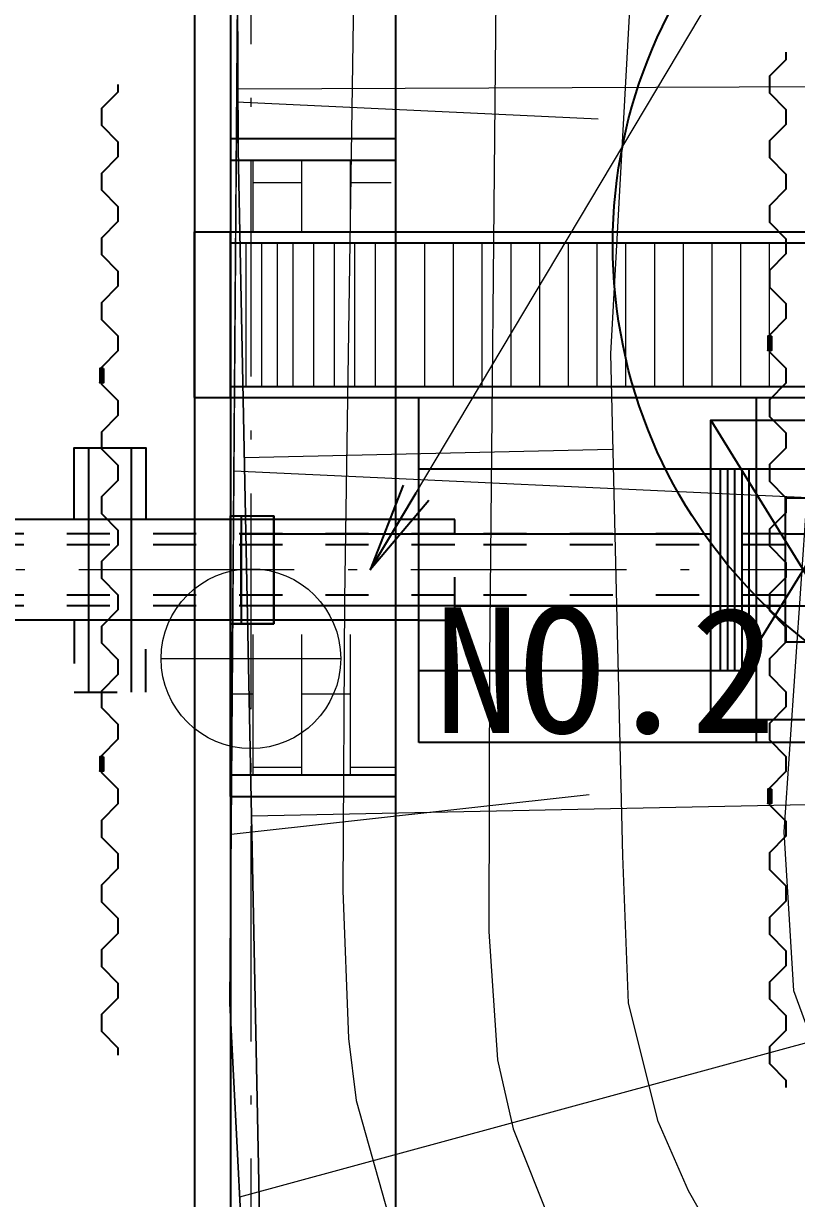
# Model space of a CAD drawing. Header units: millimetres. Extents: x -2078669 to -1085629, y -5987148 to 310365.
# Drawn here: x -1704718 to -1693957, y -4235695 to -4219353 of the extents above; entities that cross this region are included whole.
import ezdxf

# ---------------------------------------------------------------- set-up
doc = ezdxf.new("R2010")
doc.units = ezdxf.units.MM
doc.header["$LTSCALE"] = 500
doc.linetypes.add('SXF_一点短鎖線', pattern=[9.25, 6, -1.5, 0.25, -1.5])
doc.linetypes.add('SXF_跳び破線', pattern=[12, 6, -6])
for name, color, linetype, lineweight in [('D-BGD', 7, 'Continuous', 13), ('D-BMK', 2, 'SXF_一点短鎖線', 13), ('D-BMK-HTXT', 7, 'Continuous', 13), ('D-BYP-STR1', 2, 'Continuous', 13), ('D-BYP-STR2', 6, 'Continuous', 25), ('D-BYP-STR3', 3, 'Continuous', 25), ('D-BYP-STR4', 6, 'Continuous', 25), ('D-BYP-STR8', 5, 'Continuous', 25), ('D-BYP-STRA', 1, 'Continuous', 25), ('D-BYP-STRC', 1, 'Continuous', 13)]:
    doc.layers.add(name, color=color, linetype=linetype, lineweight=lineweight)
doc.styles.add('MS ゴシック', font='MS Gothic.ttf')
doc.dimstyles.new('DIM-500-F', dxfattribs={"dimscale": 500, "dimtxt": 3.5, "dimasz": 2.5, "dimexe": 0, "dimexo": 2, "dimgap": 0.8, "dimtad": 1, "dimdec": 0, "dimzin": 0, "dimdsep": 46, "dimtxsty": 'MS ゴシック', "dimblk": 'OPEN', "dimcen": 0.1, "dimclrd": 256, "dimclre": 256, "dimclrt": 256, "dimaunit": 1, "dimadec": 4, "dimazin": 0, "dimtfac": 1, "dimtdec": 0, "dimtmove": 2, "dimatfit": 3, "dimldrblk": 'OPEN', "dimfxl": 1, "dimtolj": 1, "dimtzin": 0, "dimlwd": -1, "dimlwe": -1, "dimarcsym": 2})

# ---------------------------------------------------------------- blocks, each defined once
blk = doc.blocks.new('河川平面')
at = {"layer": 'D-BGD', "linetype": 'Continuous'}
for p, q in [((1609236, -2776763), (1619734, -2776719)), ((1609215, -2776945), (1614246, -2777180)), ((1609323, -2781888), (1614441, -2781774)), ((1609177, -2782074), (1619038, -2782534)), ((1609138, -2787126), (1614121, -2786576)), ((1609423, -2786871), (1619389, -2786671)), ((1609259, -2792174), (1619008, -2789521))]:
    blk.add_line(p, q, dxfattribs=at)
at = {"layer": 'D-BGD', "linetype": 'Continuous', "flags": 128}
for points in [[(1614196, -2802555), (1611544, -2797523), (1610785, -2796134), (1609990, -2794678), (1609448, -2793437), (1609275, -2792488), (1609120, -2789483), (1609265, -2770458), (1609158, -2754356), (1608991, -2733247), (1608817, -2713807), (1608555, -2699081), (1609014, -2666342), (1609021, -2620514)], [(1608555, -2699081), (1608817, -2713807), (1608991, -2733247), (1609158, -2754356), (1609265, -2770458), (1609120, -2789483)], [(1609120, -2789483), (1609275, -2792488), (1609448, -2793437), (1609990, -2794678), (1610785, -2796134), (1611544, -2797523), (1614196, -2802555), (1615082, -2805064), (1615231, -2805958), (1615273, -2807092), (1615472, -2812388), (1615628, -2817764), (1615471, -2822577), (1615363, -2823344), (1615029, -2824221), (1612556, -2828756), (1610099, -2832855), (1609457, -2834072), (1609409, -2834630), (1609279, -2836167)]]:
    blk.add_lwpolyline(points, dxfattribs=at)
for points, elevation in [([(1610013, -2620514), (1610004, -2655012), (1609981, -2662598), (1609913, -2668183), (1609452, -2691949), (1609445, -2695730), (1609534, -2701509), (1610811, -2765298), (1610885, -2769571), (1610897, -2771846), (1610716, -2783859), (1610693, -2787913), (1610772, -2789970), (1610879, -2790832), (1611484, -2792973), (1612825, -2795553), (1614449, -2798377), (1615902, -2801242), (1616987, -2804270)], 367000), ([(1611715, -2620514), (1611197, -2668195), (1611105, -2685482), (1611228, -2700780), (1611946, -2745632), (1612011, -2749082), (1612060, -2750532), (1612325, -2753298), (1612593, -2757485), (1612783, -2763612), (1612864, -2771282), (1612734, -2784705), (1612727, -2788483), (1612845, -2790265), (1613065, -2791226), (1613931, -2793393), (1615912, -2797217), (1616301, -2797929), (1618572, -2802762)], 366000), ([(1621613, -2804739), (1621190, -2802460), (1619945, -2799860), (1615503, -2792088), (1615083, -2791125), (1614669, -2789480), (1614591, -2787428), (1614424, -2780447), (1614954, -2770848), (1614660, -2757775), (1613687, -2747587), (1613373, -2737098), (1613203, -2724566), (1612724, -2704239), (1612726, -2695354), (1612599, -2678222), (1612988, -2655305), (1612966, -2630582), (1613359, -2620514)], 365000), ([(1624244, -2803817), (1623725, -2802293), (1620285, -2795694), (1618029, -2791812), (1617489, -2790721), (1616969, -2789309), (1616837, -2787094), (1617312, -2780196), (1617397, -2774676), (1617446, -2771179), (1617614, -2759007), (1617664, -2755279), (1617387, -2752525), (1616960, -2744706), (1616414, -2735865), (1615549, -2723449), (1615307, -2713395), (1614941, -2697350)], 364000)]:
    blk.add_lwpolyline(points, dxfattribs=dict(at, elevation=elevation))
at = {"layer": 'D-BGD', "linetype": 'Continuous'}
for points in [[(1615473, -2813810, 368400), (1615503, -2805510, 368350), (1615442, -2805095, 368370), (1615373, -2804813, 368380), (1615226, -2804347, 368420), (1610224, -2794667, 368260), (1609794, -2793590, 368280), (1609534, -2792437, 368300), (1609236, -2777605, 368510), (1609158, -2758979, 368490), (1609245, -2738601, 368470), (1609119, -2714860, 368280), (1609038, -2675632, 368370), (1609172, -2662075, 368370), (1609082, -2627858, 368360), (1609044, -2620514, 368307)], [(1609119, -2714860, 368280), (1609245, -2738601, 368470), (1609158, -2758979, 368490), (1609236, -2777605, 368510), (1609534, -2792437, 368300)]]:
    blk.add_polyline3d(points, dxfattribs=at)
blk = doc.blocks.new('_Open')
at = {"color": 0, "linetype": 'ByBlock', "lineweight": -2}
for p, q in [((-1, 0.167), (0, 0)), ((-1, -0.167), (0, 0)), ((0, 0), (-1, 0))]:
    blk.add_line(p, q, dxfattribs=at)

msp = doc.modelspace()

# ---------------------------------------------------------------- hatches: boundary and pattern name
at = {"layer": 'D-BYP-STR1'}
h = msp.add_hatch(dxfattribs=at)
h.set_pattern_fill('AR-BRSTD', color=256, scale=10, angle=269.99978)
h.set_pattern_definition([(269.9998, (-1769265, -4296750.26), (677.418, -0.0027), []), (359.9998, (-1769265, -4296750.3), (677.422, 1015.997), [677.418, -677.418])])
edge = h.paths.add_edge_path()
edge.add_line((-1701838.9, -4221252.7), (-1699536.4, -4221252.7))
edge.add_arc((-1697855.6, -4221752.8), 1753.5, 163.43256, 196.56744)
edge.add_line((-1699536.4, -4222252.8), (-1701838.9, -4222252.7))
edge.add_line((-1701838.9, -4222252.7), (-1701838.9, -4221252.7))
edge = h.paths.add_edge_path()
edge.add_line((-1701838.9, -4227852.7), (-1699536.4, -4227852.7))
edge.add_arc((-1677463.6, -4228827.7), 22094.2, 177.47077, 182.52923)
edge.add_line((-1699536.4, -4229802.7), (-1701821.3, -4229802.7))
edge.add_line((-1701821.3, -4229802.7), (-1701838.9, -4227852.7))

# ---------------------------------------------------------------- linework, layer by layer
at = {"layer": 'D-BMK', "linetype": 'SXF_一点短鎖線'}
msp.add_line((-1622324.6, -4226952.7), (-1736237.2, -4226952.7), dxfattribs=at)
at = {"layer": 'D-BMK', "linetype": 'SXF_一点短鎖線', "flags": 128}
msp.add_lwpolyline([(-1701552.5, -4064013.4), (-1701552.5, -4314191.7)], dxfattribs=at)
msp.add_lwpolyline([(-1701552.5, -4064013.4), (-1701552.5, -4314191.7)], dxfattribs=at)
at = {"layer": 'D-BMK-HTXT', "color": 7, "linetype": 'Continuous', "lineweight": 13}
msp.add_line((-1702802.5, -4228186.7, 329093), (-1700302.5, -4228186.7, -329093), dxfattribs=at)
msp.add_circle((-1701552.5, -4228186.7, 0), 1250, dxfattribs=at)
at = {"layer": 'D-BYP-STR1', "ltscale": 0.2}
for p, q in [((-1701621.1, -4222402.7), (-1701621.1, -4224402.7)), ((-1701403.3, -4222402.7), (-1701403.3, -4224402.7)), ((-1701185.5, -4222402.7), (-1701185.5, -4224402.7)), ((-1700968.2, -4222402.7), (-1700968.2, -4224402.7)), ((-1700681.8, -4222402.7), (-1700681.8, -4224402.7)), ((-1700395.5, -4222402.7), (-1700395.5, -4224402.7)), ((-1700109.1, -4222402.7), (-1700109.1, -4224402.7)), ((-1699822.7, -4222402.7), (-1699822.7, -4224402.7)), ((-1699536.4, -4222402.7), (-1699536.4, -4224402.7)), ((-1699136.4, -4222402.7), (-1699136.4, -4224402.7)), ((-1698736.4, -4222402.7), (-1698736.4, -4224402.7)), ((-1698336.4, -4222402.7), (-1698336.4, -4224402.7)), ((-1697936.4, -4222402.7), (-1697936.4, -4224402.7)), ((-1697536.4, -4222402.7), (-1697536.4, -4224402.7)), ((-1697136.4, -4222402.7), (-1697136.4, -4224402.7)), ((-1696736.4, -4222402.7), (-1696736.4, -4224402.7)), ((-1696336.4, -4222402.7), (-1696336.4, -4224402.7)), ((-1695936.4, -4222402.7), (-1695936.4, -4224402.7)), ((-1695536.4, -4222402.7), (-1695536.4, -4224402.7)), ((-1695136.4, -4222402.7), (-1695136.4, -4224402.7)), ((-1694736.4, -4222402.7), (-1694736.4, -4224402.7)), ((-1694336.4, -4222402.7), (-1694336.4, -4224402.7))]:
    msp.add_line(p, q, dxfattribs=at)
at = {"layer": 'D-BYP-STR2'}
for p, q in [((-1701838.9, -4210552.7), (-1701838.9, -4243352.7)), ((-1699214.8, -4226952.7), (-1699214.8, -4224552.7)), ((-1699214.8, -4224552.7), (-1692314.5, -4224552.7)), ((-1694514.5, -4229352.7), (-1694514.5, -4224552.7)), ((-1695014.5, -4228352.7), (-1695014.5, -4225552.7)), ((-1694914.5, -4228352.7), (-1694914.5, -4225552.7)), ((-1694814.5, -4228352.7), (-1694814.5, -4225552.7)), ((-1694714.5, -4228352.7), (-1694714.5, -4225552.7)), ((-1694614.5, -4228352.7), (-1694614.5, -4225552.7)), ((-1699214.8, -4226252.7), (-1721314.5, -4226252.7)), ((-1701688.9, -4226202.7), (-1701688.9, -4227702.7)), ((-1699214.8, -4227652.7), (-1699214.8, -4226952.7)), ((-1699214.8, -4227652.7), (-1721314.5, -4227652.7)), ((-1699214.8, -4229352.7), (-1699214.8, -4227652.7)), ((-1699214.8, -4228352.7), (-1694514.5, -4228352.7)), ((-1692314.5, -4229352.7), (-1699214.8, -4229352.7))]:
    msp.add_line(p, q, dxfattribs=at)
at = {"layer": 'D-BYP-STR2', "linetype": 'SXF_跳び破線', "ltscale": 0.2}
for p, q in [((-1698714.8, -4226452.7), (-1721814.5, -4226452.7)), ((-1694114.5, -4226452.7), (-1698714.8, -4226452.7)), ((-1698714.8, -4227302.7), (-1721814.5, -4227302.7)), ((-1694114.5, -4227302.7), (-1698714.8, -4227302.7))]:
    msp.add_line(p, q, dxfattribs=at)
at = {"layer": 'D-BYP-STR2', "ltscale": 100}
msp.add_lwpolyline([(-1704014.5, -4226252.7), (-1704014.5, -4225252.7), (-1703014.5, -4225252.7), (-1703014.5, -4226252.7)], dxfattribs=at)
at = {"layer": 'D-BYP-STR2'}
for points in [[(-1703814.5, -4225252.7), (-1703814.5, -4226952.7), (-1703814.5, -4227652.7), (-1703814.5, -4228652.7)], [(-1703214.5, -4228652.7), (-1703214.5, -4227652.7), (-1703214.5, -4226952.7), (-1703214.5, -4225252.7)], [(-1692314.5, -4225552.7), (-1694514.5, -4225552.7), (-1699214.8, -4225552.7)], [(-1693214.5, -4225952.7), (-1694114.5, -4225952.7), (-1694114.5, -4227952.7), (-1693214.5, -4227952.7)], [(-1698714.8, -4227452.7), (-1694514.5, -4227452.7), (-1694114.5, -4227452.7)]]:
    msp.add_lwpolyline(points, dxfattribs=at)
msp.add_lwpolyline([(-1701838.9, -4227702.7), (-1701838.9, -4226202.7), (-1701238.9, -4226202.7), (-1701238.9, -4227702.7)], close=True, dxfattribs=at)
at = {"layer": 'D-BYP-STR2', "linetype": 'SXF_跳び破線', "ltscale": 0.2}
for points in [[(-1699214.8, -4227652.7), (-1698714.8, -4227652.7), (-1698714.8, -4226252.7), (-1699214.8, -4226252.7)], [(-1694114.5, -4226602.7), (-1698714.8, -4226602.7), (-1721814.5, -4226602.7), (-1722714.5, -4226602.7)], [(-1694114.5, -4227452.7), (-1698714.8, -4227452.7), (-1721814.5, -4227452.7)], [(-1704014.5, -4227652.7), (-1704014.5, -4228652.7), (-1703014.5, -4228652.7), (-1703014.5, -4227652.7)]]:
    msp.add_lwpolyline(points, dxfattribs=at)
at = {"layer": 'D-BYP-STR3', "ltscale": 0.2}
for p, q in [((-1699536.4, -4243352.7), (-1699536.4, -4210552.7)), ((-1701838.9, -4220952.7), (-1699536.4, -4220952.7)), ((-1701838.9, -4220952.7), (-1701838.9, -4222252.7)), ((-1701838.9, -4221252.7), (-1699536.4, -4221252.7)), ((-1702338.9, -4224552.7), (-1702338.9, -4222252.7)), ((-1702338.9, -4222252.7), (-1692514.5, -4222252.7)), ((-1701838.9, -4224552.7), (-1701838.9, -4222252.7)), ((-1701838.9, -4222402.7), (-1692514.5, -4222402.7)), ((-1701838.9, -4224402.7), (-1692514.5, -4224402.7)), ((-1702338.9, -4224552.7), (-1692514.5, -4224552.7)), ((-1701838.9, -4224552.7), (-1701838.9, -4226202.7)), ((-1701234.5, -4226202.7), (-1701234.5, -4227702.7)), ((-1701838.9, -4230102.7), (-1701838.9, -4227702.7)), ((-1701838.9, -4229802.7), (-1699536.4, -4229802.7)), ((-1701838.9, -4230102.7), (-1699536.4, -4230102.7))]:
    msp.add_line(p, q, dxfattribs=at)
at = {"layer": 'D-BYP-STR3'}
for p, q in [((-1701838.9, -4226202.7), (-1701234.5, -4226202.7)), ((-1701838.9, -4227702.7), (-1701234.5, -4227702.7))]:
    msp.add_line(p, q, dxfattribs=at)
at = {"layer": 'D-BYP-STR4', "ltscale": 0.2}
for points in [[(-1694099.5, -4225152.7), (-1694099.5, -4225052.7), (-1694329.5, -4224822.7), (-1694329.5, -4224582.7), (-1694099.5, -4224352.7), (-1694099.5, -4224252.7), (-1694099.5, -4224152.7), (-1694329.5, -4223922.7), (-1694329.5, -4223682.7), (-1694099.5, -4223452.7), (-1694099.5, -4223352.7), (-1694099.5, -4223252.7), (-1694329.5, -4223022.7), (-1694329.5, -4222782.7), (-1694099.5, -4222552.7), (-1694099.5, -4222452.7), (-1694099.5, -4222352.7), (-1694329.5, -4222122.7), (-1694329.5, -4221882.7), (-1694099.5, -4221652.7), (-1694099.5, -4221552.7), (-1694099.5, -4221452.7), (-1694329.5, -4221222.7), (-1694329.5, -4220982.7), (-1694099.5, -4220752.7), (-1694099.5, -4220652.7), (-1694099.5, -4220552.7), (-1694329.5, -4220322.7), (-1694329.5, -4220082.7), (-1694099.5, -4219852.7), (-1694099.5, -4219752.7)], [(-1703399.5, -4225602.7), (-1703399.5, -4225502.7), (-1703629.5, -4225272.7), (-1703629.5, -4225032.7), (-1703399.5, -4224802.7), (-1703399.5, -4224702.7), (-1703399.5, -4224602.7), (-1703629.5, -4224372.7), (-1703629.5, -4224132.7), (-1703399.5, -4223902.7), (-1703399.5, -4223802.7), (-1703399.5, -4223702.7), (-1703629.5, -4223472.7), (-1703629.5, -4223232.7), (-1703399.5, -4223002.7), (-1703399.5, -4222902.7), (-1703399.5, -4222802.7), (-1703629.5, -4222572.7), (-1703629.5, -4222332.7), (-1703399.5, -4222102.7), (-1703399.5, -4222002.7), (-1703399.5, -4221902.7), (-1703629.5, -4221672.7), (-1703629.5, -4221432.7), (-1703399.5, -4221202.7), (-1703399.5, -4221102.7), (-1703399.5, -4221002.7), (-1703629.5, -4220772.7), (-1703629.5, -4220532.7), (-1703399.5, -4220302.7), (-1703399.5, -4220202.7)], [(-1694354.5, -4223702.7), (-1694354.5, -4223902.7)], [(-1694304.5, -4223702.7), (-1694304.5, -4223902.7)], [(-1703654.5, -4224152.7), (-1703654.5, -4224352.7)], [(-1703604.5, -4224152.7), (-1703604.5, -4224352.7)], [(-1694099.5, -4228752.7), (-1694099.5, -4228652.7), (-1694329.5, -4228422.7), (-1694329.5, -4228182.7), (-1694099.5, -4227952.7), (-1694099.5, -4227852.7), (-1694099.5, -4227752.7), (-1694329.5, -4227522.7), (-1694329.5, -4227282.7), (-1694099.5, -4227052.7), (-1694099.5, -4226952.7), (-1694099.5, -4226852.7), (-1694329.5, -4226622.7), (-1694329.5, -4226382.7), (-1694099.5, -4226152.7), (-1694099.5, -4226052.7), (-1694099.5, -4225952.7), (-1694329.5, -4225722.7), (-1694329.5, -4225482.7), (-1694099.5, -4225252.7), (-1694099.5, -4225152.7)], [(-1703399.5, -4228402.7), (-1703399.5, -4228202.7), (-1703629.5, -4227972.7), (-1703629.5, -4227732.7), (-1703399.5, -4227502.7), (-1703399.5, -4227402.7), (-1703399.5, -4227302.7), (-1703629.5, -4227072.7), (-1703629.5, -4226832.7), (-1703399.5, -4226602.7), (-1703399.5, -4226502.7), (-1703399.5, -4226402.7), (-1703629.5, -4226172.7), (-1703629.5, -4225932.7), (-1703399.5, -4225702.7), (-1703399.5, -4225602.7)], [(-1703399.5, -4233702.7), (-1703399.5, -4233602.7), (-1703629.5, -4233372.7), (-1703629.5, -4233132.7), (-1703399.5, -4232902.7), (-1703399.5, -4232802.7), (-1703399.5, -4232702.7), (-1703629.5, -4232472.7), (-1703629.5, -4232232.7), (-1703399.5, -4232002.7), (-1703399.5, -4231902.7), (-1703399.5, -4231802.7), (-1703629.5, -4231572.7), (-1703629.5, -4231332.7), (-1703399.5, -4231102.7), (-1703399.5, -4231002.7), (-1703399.5, -4230902.7), (-1703629.5, -4230672.7), (-1703629.5, -4230432.7), (-1703399.5, -4230202.7), (-1703399.5, -4230102.7), (-1703399.5, -4230002.7), (-1703629.5, -4229772.7), (-1703629.5, -4229532.7), (-1703399.5, -4229302.7), (-1703399.5, -4229202.7), (-1703399.5, -4229102.7), (-1703629.5, -4228872.7), (-1703629.5, -4228632.7), (-1703399.5, -4228402.7), (-1703399.5, -4228202.7)], [(-1694099.5, -4234152.7), (-1694099.5, -4234052.7), (-1694329.5, -4233822.7), (-1694329.5, -4233582.7), (-1694099.5, -4233352.7), (-1694099.5, -4233252.7), (-1694099.5, -4233152.7), (-1694329.5, -4232922.7), (-1694329.5, -4232682.7), (-1694099.5, -4232452.7), (-1694099.5, -4232352.7), (-1694099.5, -4232252.7), (-1694329.5, -4232022.7), (-1694329.5, -4231782.7), (-1694099.5, -4231552.7), (-1694099.5, -4231452.7), (-1694099.5, -4231352.7), (-1694329.5, -4231122.7), (-1694329.5, -4230882.7), (-1694099.5, -4230652.7), (-1694099.5, -4230552.7), (-1694099.5, -4230452.7), (-1694329.5, -4230222.7), (-1694329.5, -4229982.7), (-1694099.5, -4229752.7), (-1694099.5, -4229652.7), (-1694099.5, -4229552.7), (-1694329.5, -4229322.7), (-1694329.5, -4229202.7), (-1694329.5, -4229082.7), (-1694099.5, -4228852.7), (-1694099.5, -4228752.7)], [(-1703654.5, -4229552.7), (-1703654.5, -4229752.7)], [(-1703604.5, -4229552.7), (-1703604.5, -4229752.7)], [(-1694354.5, -4230002.7), (-1694354.5, -4230202.7)], [(-1694304.5, -4230002.7), (-1694304.5, -4230202.7)]]:
    msp.add_lwpolyline(points, dxfattribs=at)
for points in [[(-1694304.5, -4223702.7), (-1694354.5, -4223702.7), (-1694304.5, -4223902.7), (-1694354.5, -4223902.7)], [(-1703604.5, -4224152.7), (-1703654.5, -4224152.7), (-1703604.5, -4224352.7), (-1703654.5, -4224352.7)], [(-1703604.5, -4229552.7), (-1703654.5, -4229552.7), (-1703604.5, -4229752.7), (-1703654.5, -4229752.7)], [(-1694304.5, -4230002.7), (-1694354.5, -4230002.7), (-1694304.5, -4230202.7), (-1694354.5, -4230202.7)]]:
    msp.add_lwpolyline(points, close=True, dxfattribs=at)
at = {"layer": 'D-BYP-STR8'}
msp.add_circle((-1689514.5, -4222427.7), 7000, dxfattribs=at)
at = {"layer": 'D-BYP-STRA'}
for p, q in [((-1702338.9, -4210552.7), (-1702338.9, -4243352.7)), ((-1695149.5, -4224867.7), (-1692579.5, -4229037.7)), ((-1695149.5, -4229037.7), (-1692579.5, -4224867.7)), ((-1693214.5, -4225952.7), (-1694114.5, -4225952.7)), ((-1694114.5, -4225952.7), (-1694114.5, -4227952.7)), ((-1694114.5, -4227952.7), (-1693214.5, -4227952.7))]:
    msp.add_line(p, q, dxfattribs=at)
msp.add_lwpolyline([(-1692579.5, -4224867.7), (-1692579.5, -4229037.7), (-1695149.5, -4229037.7), (-1695149.5, -4224867.7)], close=True, dxfattribs=at)
for points in [[(-1694114.5, -4226452.7), (-1693814.5, -4226452.7), (-1693814.5, -4226152.7), (-1693564.5, -4226152.7), (-1693564.5, -4226452.7), (-1693214.5, -4226452.7)], [(-1695149.5, -4227452.7), (-1701688.9, -4227452.7), (-1701688.9, -4226452.7), (-1695149.5, -4226452.7)], [(-1694114.5, -4227452.7), (-1693814.5, -4227452.7), (-1693814.5, -4227752.7), (-1693564.5, -4227752.7), (-1693564.5, -4227452.7), (-1693214.5, -4227452.7)]]:
    msp.add_lwpolyline(points, dxfattribs=at)

# ---------------------------------------------------------------- block references
at = {"layer": 'D-BGD'}
msp.add_blockref('河川平面', (-3310965.8, -1443499.8), dxfattribs=at)

# ---------------------------------------------------------------- texts
at = {"layer": 'D-BMK-HTXT', "style": 'MS ゴシック'}
msp.add_text('NO.2  ', height=1750, dxfattribs=at).set_placement((-1699004.9, -4229220.8, -723050))

# ---------------------------------------------------------------- leaders
at = {"layer": 'D-BYP-STRC'}
msp.add_leader([(-1699893.3, -4226952.7), (-1687562.1, -4206283.4)], dimstyle='DIM-500-F', override={"dimgap": 0.8, "dimtad": 0}, dxfattribs=at)

doc.saveas('drawing.dxf')
